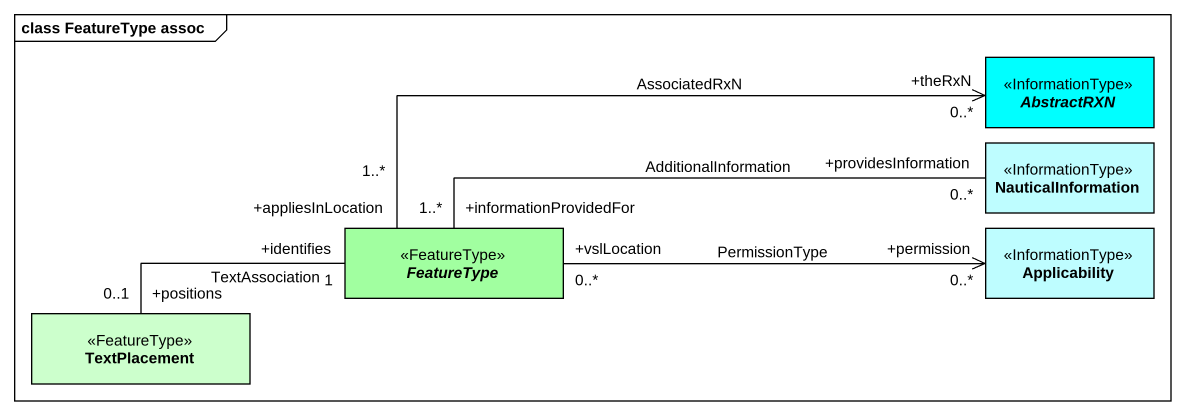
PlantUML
@startuml
mainframe class FeatureType assoc
hide circle
hide empty members
abstract class AbstractRXN <<InformationType>> #00FFFF
class NauticalInformation <<InformationType>> #BEFDFF
abstract class FeatureType <<FeatureType>> #A1FFA0
class Applicability <<InformationType>> #BEFDFF
class TextPlacement <<FeatureType>> #CCFFCC
FeatureType "+appliesInLocation\n1..*" -right-> "+theRxN\n0..*" AbstractRXN : AssociatedRxN
FeatureType "+informationProvidedFor\n1..*" -right- "+providesInformation\n0..*" NauticalInformation : AdditionalInformation
FeatureType "+vslLocation\n0..*" -right-> "+permission\n0..*" Applicability : PermissionType
FeatureType "+identifies\n1" -left- "+positions\n0..1" TextPlacement : TextAssociation
@enduml
